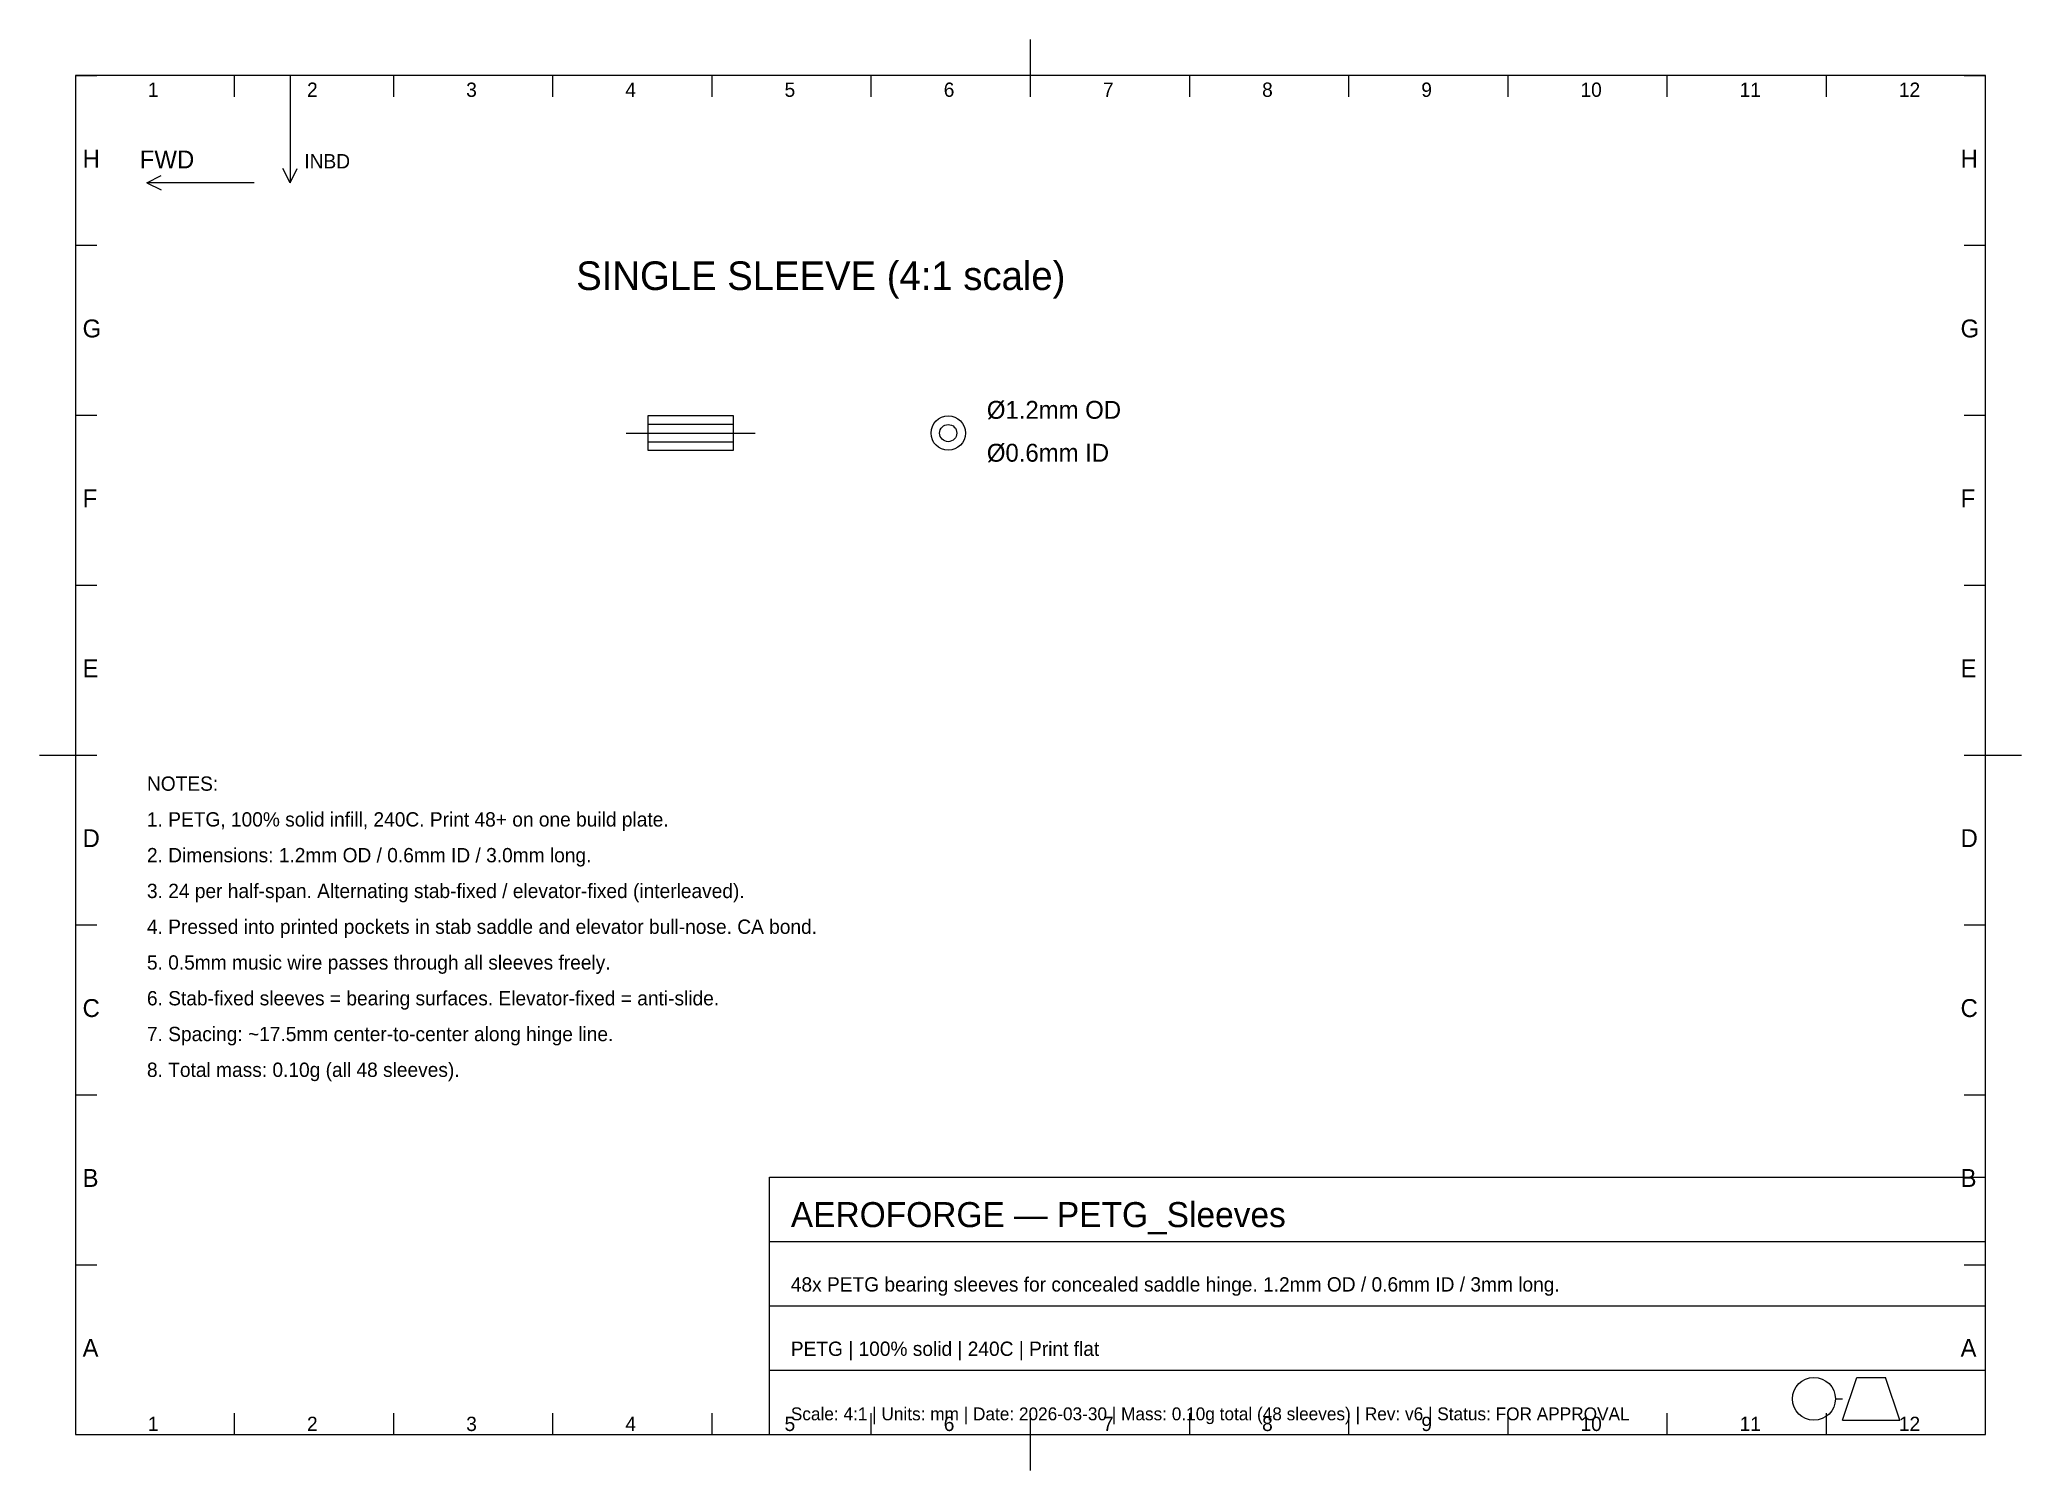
# Model space of a CAD drawing. Header units: metres. Extents: x 15 to 292, y 5 to 205.
import ezdxf

# ---------------------------------------------------------------- set-up
doc = ezdxf.new("R2010")
doc.units = ezdxf.units.M
for name, color, linetype in [('BORDER', 7, 'Continuous'), ('CENTERLINE', 5, 'Continuous'), ('HIDDEN', 7, 'Continuous'), ('ORIENTATION', 7, 'Continuous'), ('OUTLINE', 7, 'Continuous'), ('SPAR', 3, 'Continuous'), ('TEXT', 7, 'Continuous'), ('TITLEBLOCK', 7, 'Continuous')]:
    doc.layers.add(name, color=color, linetype=linetype)

msp = doc.modelspace()

# ---------------------------------------------------------------- linework, layer by layer
at = {"layer": 'BORDER'}
for p, q in [((153.5, 200), (153.5, 205)), ((287, 200), (20, 200)), ((20, 200), (20, 10)), ((20, 200), (23, 200)), ((42.25, 197), (42.25, 200)), ((64.5, 197), (64.5, 200)), ((86.75, 197), (86.75, 200)), ((109, 197), (109, 200)), ((131.25, 197), (131.25, 200)), ((153.5, 197), (153.5, 200)), ((175.75, 197), (175.75, 200)), ((198, 197), (198, 200)), ((220.25, 197), (220.25, 200)), ((242.5, 197), (242.5, 200)), ((264.75, 197), (264.75, 200)), ((284, 200), (287, 200)), ((287, 10), (287, 200)), ((287, 197), (287, 200)), ((20, 176.25), (23, 176.25)), ((284, 176.25), (287, 176.25)), ((20, 152.5), (23, 152.5)), ((284, 152.5), (287, 152.5)), ((20, 128.75), (23, 128.75)), ((284, 128.75), (287, 128.75)), ((15, 105), (20, 105)), ((20, 105), (23, 105)), ((284, 105), (287, 105)), ((287, 105), (292, 105)), ((20, 81.25), (23, 81.25)), ((284, 81.25), (287, 81.25)), ((20, 57.5), (23, 57.5)), ((284, 57.5), (287, 57.5)), ((20, 33.75), (23, 33.75)), ((284, 33.75), (287, 33.75)), ((42.25, 10), (42.25, 13)), ((64.5, 10), (64.5, 13)), ((86.75, 10), (86.75, 13)), ((109, 10), (109, 13)), ((131.25, 10), (131.25, 13)), ((153.5, 10), (153.5, 13)), ((175.75, 10), (175.75, 13)), ((198, 10), (198, 13)), ((220.25, 10), (220.25, 13)), ((242.5, 10), (242.5, 13)), ((264.75, 10), (264.75, 13)), ((287, 10), (287, 13)), ((20, 10), (287, 10)), ((153.5, 5), (153.5, 10))]:
    msp.add_line(p, q, dxfattribs=at)
at = {"layer": 'CENTERLINE'}
msp.add_line((97, 150), (115, 150), dxfattribs=at)
at = {"layer": 'HIDDEN'}
msp.add_lwpolyline([(100, 148.8), (112, 148.8), (112, 151.2), (100, 151.2), (100, 148.8)], dxfattribs=at)
at = {"layer": 'ORIENTATION'}
for p, q in [((50, 200), (50, 185)), ((30, 185), (32, 186)), ((50, 185), (49, 187)), ((50, 185), (51, 187)), ((45, 185), (30, 185)), ((30, 185), (32, 184))]:
    msp.add_line(p, q, dxfattribs=at)
at = {"layer": 'OUTLINE'}
msp.add_lwpolyline([(100, 147.6), (112, 147.6), (112, 152.4), (100, 152.4), (100, 147.6)], dxfattribs=at)
msp.add_circle((142, 150), 2.4, dxfattribs=at)
at = {"layer": 'SPAR'}
msp.add_circle((142, 150), 1.2, dxfattribs=at)
at = {"layer": 'TITLEBLOCK'}
for p, q in [((117, 46), (287, 46)), ((117, 10), (117, 46)), ((287, 10), (287, 46)), ((117, 37), (287, 37)), ((117, 28), (287, 28)), ((117, 19), (287, 19)), ((267, 12), (269, 18)), ((269, 18), (273, 18)), ((275, 12), (273, 18)), ((266, 15), (267, 15)), ((267, 12), (275, 12)), ((117, 10), (287, 10))]:
    msp.add_line(p, q, dxfattribs=at)
msp.add_circle((263, 15), 3, dxfattribs=at)

# ---------------------------------------------------------------- texts
at = {"layer": 'BORDER'}
for s, height, p in [('1', 2, (30.125, 197)), ('2', 2, (52.375, 197)), ('3', 2, (74.625, 197)), ('4', 2, (96.875, 197)), ('5', 2, (119.125, 197)), ('6', 2, (141.375, 197)), ('7', 2, (163.625, 197)), ('8', 2, (185.875, 197)), ('9', 2, (208.125, 197)), ('10', 2, (230.375, 197)), ('11', 2, (252.625, 197)), ('12', 2, (274.875, 197)), ('H', 2.5, (21, 187.125)), ('H', 2.5, (283.5, 187.125)), ('G', 2.5, (21, 163.375)), ('G', 2.5, (283.5, 163.375)), ('F', 2.5, (21, 139.625)), ('F', 2.5, (283.5, 139.625)), ('E', 2.5, (21, 115.875)), ('E', 2.5, (283.5, 115.875)), ('D', 2.5, (21, 92.125)), ('D', 2.5, (283.5, 92.125)), ('C', 2.5, (21, 68.375)), ('C', 2.5, (283.5, 68.375)), ('B', 2.5, (21, 44.625)), ('B', 2.5, (283.5, 44.625)), ('A', 2.5, (21, 20.875)), ('A', 2.5, (283.5, 20.875)), ('1', 2, (30.125, 10.5)), ('2', 2, (52.375, 10.5)), ('3', 2, (74.625, 10.5)), ('4', 2, (96.875, 10.5)), ('5', 2, (119.125, 10.5)), ('6', 2, (141.375, 10.5)), ('7', 2, (163.625, 10.5)), ('8', 2, (185.875, 10.5)), ('9', 2, (208.125, 10.5)), ('10', 2, (230.375, 10.5)), ('11', 2, (252.625, 10.5)), ('12', 2, (274.875, 10.5))]:
    msp.add_text(s, height=height, dxfattribs=at).set_placement(p)
at = {"layer": 'ORIENTATION'}
for s, height, p in [('FWD', 2.5, (29, 187)), ('INBD', 2, (52, 187))]:
    msp.add_text(s, height=height, dxfattribs=at).set_placement(p)
at = {"layer": 'TEXT'}
for s, height, p in [('SINGLE SLEEVE (4:1 scale)', 4, (90, 170)), ('Ø1.2mm OD', 2.5, (147.4, 152)), ('Ø0.6mm ID', 2.5, (147.4, 146)), ('NOTES:', 2, (30, 100)), ('1. PETG, 100% solid infill, 240C. Print 48+ on one build plate.', 2, (30, 95)), ('2. Dimensions: 1.2mm OD / 0.6mm ID / 3.0mm long.', 2, (30, 90)), ('3. 24 per half-span. Alternating stab-fixed / elevator-fixed (interleaved).', 2, (30, 85)), ('4. Pressed into printed pockets in stab saddle and elevator bull-nose. CA bond.', 2, (30, 80)), ('5. 0.5mm music wire passes through all sleeves freely.', 2, (30, 75)), ('6. Stab-fixed sleeves = bearing surfaces. Elevator-fixed = anti-slide.', 2, (30, 70)), ('7. Spacing: ~17.5mm center-to-center along hinge line.', 2, (30, 65)), ('8. Total mass: 0.10g (all 48 sleeves).', 2, (30, 60))]:
    msp.add_text(s, height=height, dxfattribs=at).set_placement(p)
at = {"layer": 'TITLEBLOCK'}
for s, height, p in [('AEROFORGE — PETG_Sleeves', 3.5, (120, 39)), ('48x PETG bearing sleeves for concealed saddle hinge. 1.2mm OD / 0.6mm ID / 3mm long.', 2, (120, 30)), ('PETG | 100% solid | 240C | Print flat', 2, (120, 21)), ('Scale: 4:1 | Units: mm | Date: 2026-03-30 | Mass: 0.10g total (48 sleeves) | Rev: v6 | Status: FOR APPROVAL', 1.8, (120, 12))]:
    msp.add_text(s, height=height, dxfattribs=at).set_placement(p)

doc.saveas('drawing.dxf')
